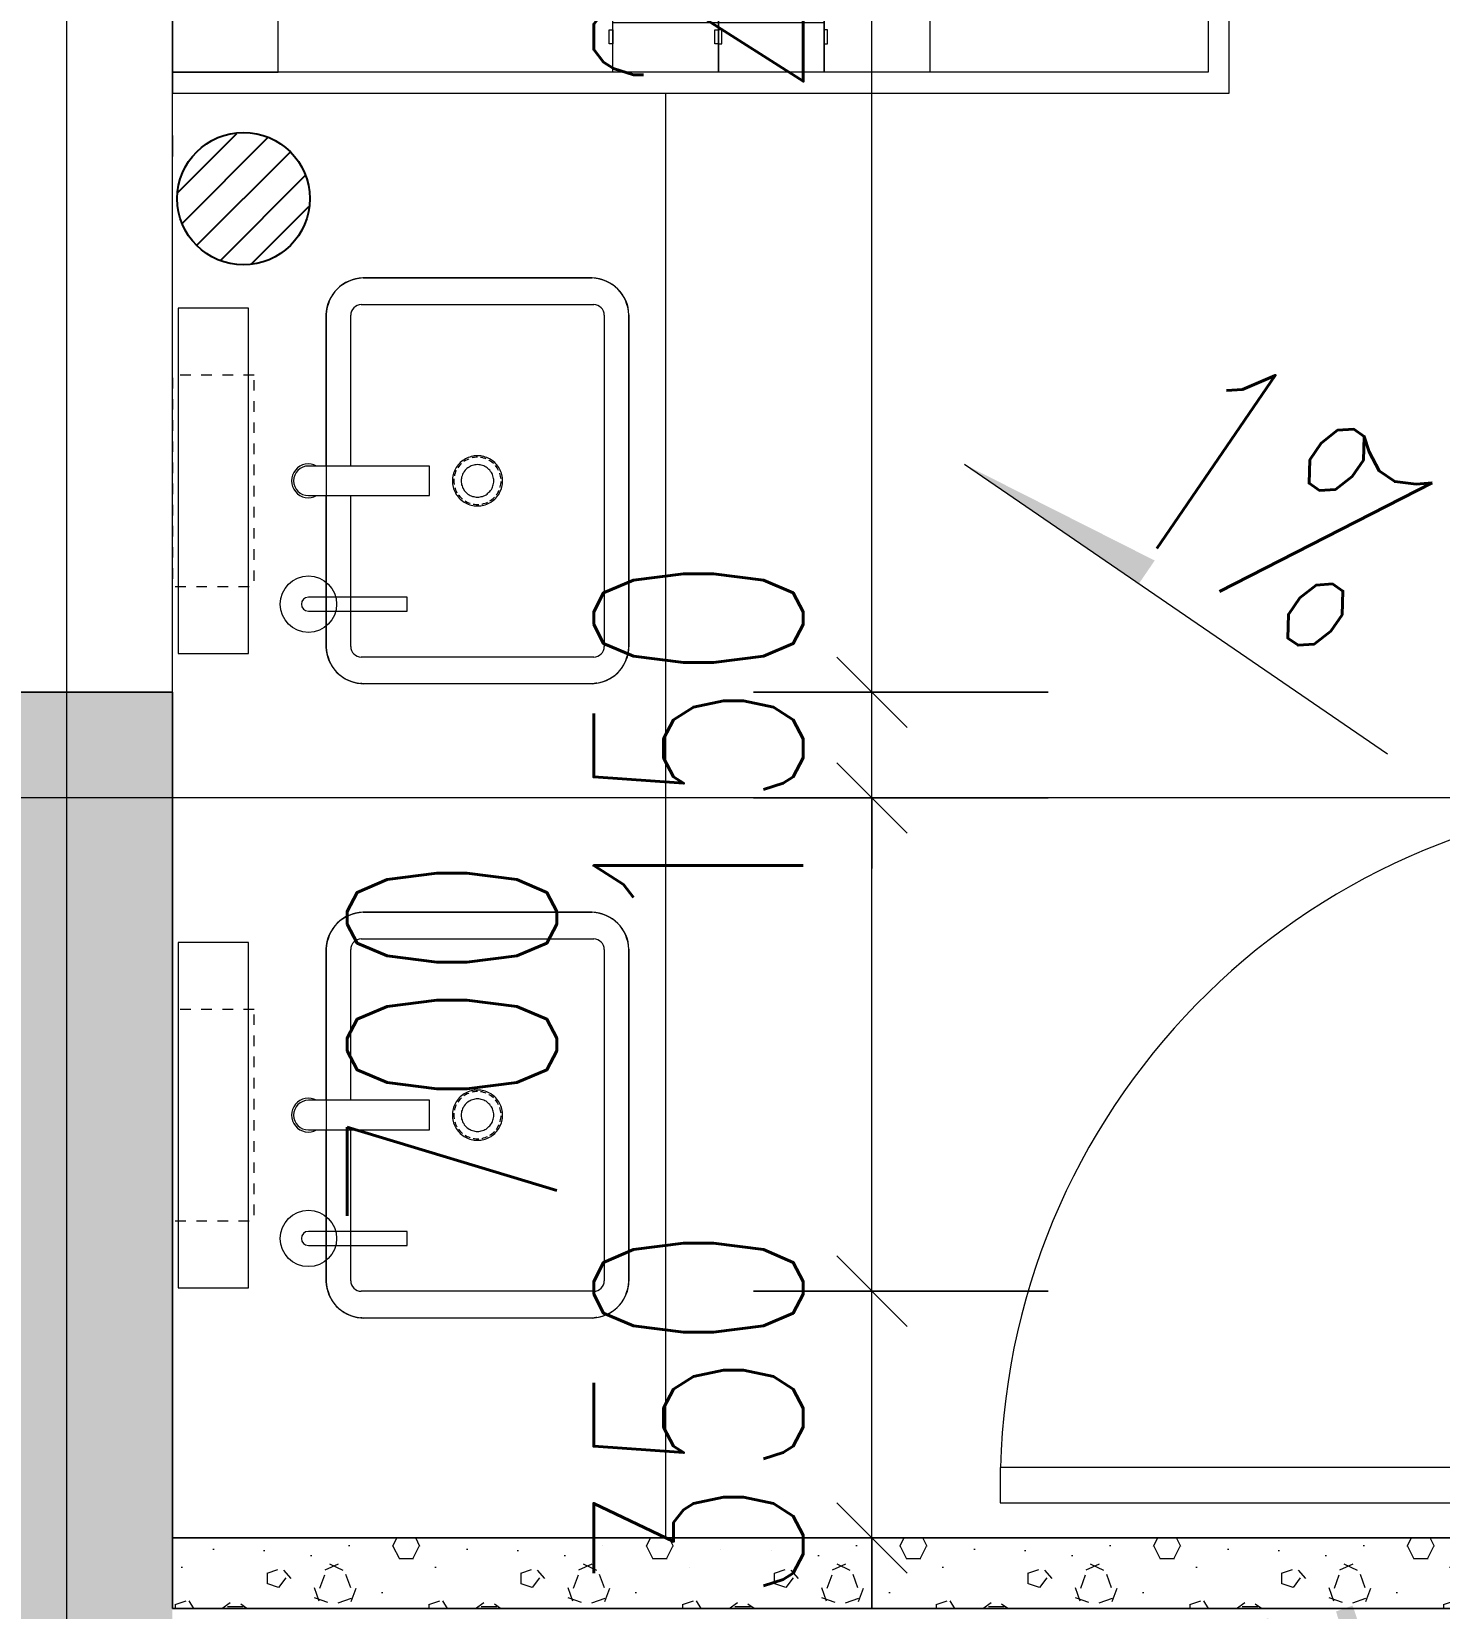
# Model space of a CAD drawing. Header units: millimetres. Extents: x 8533 to 398112, y -117646 to 105276.
# Drawn here: x 172696 to 174695, y 53555 to 55793 of the extents above; entities that cross this region are included whole.
import ezdxf

# ---------------------------------------------------------------- set-up
doc = ezdxf.new("R2010")
doc.units = ezdxf.units.MM
doc.linetypes.add('IMPORT-A-D0TE-BF$0$DOTE', pattern=[0])
doc.linetypes.add('IMPORT-A-wall-10F$0$WB_HIDDEN _2_', pattern=[30, 15, -15])
for name, color, linetype, lineweight in [('A-D0TE-BF$0$A-Axis-GRID', 1, 'IMPORT-A-D0TE-BF$0$DOTE', 13), ('A-PMDT-10F$0$0-预制内隔墙-CABR', 6, 'Continuous', 13), ('A-wall-10F$0$A Fixture Sanitary', 2, 'Continuous', 13), ('A-wall-10F$0$A-Dims', 140, 'Continuous', 13), ('A-wall-10F$0$A-int-BATH', 152, 'Continuous', 13), ('A-wall-10F$0$A-wall-ARCH', 7, 'Continuous', 13), ('A-wall-10F$0$A-wall-COL', 30, 'Continuous', 13), ('A-wall-10F$0$A-win', 3, 'Continuous', 13), ('A-wall-10F$0$DIM_SYMB', 3, 'Continuous', 13), ('A-wall-10F$0$PUB_TEXT', 7, 'Continuous', 13), ('P-XHS-10F$0$PTA-PS排水地漏', 10, 'Continuous', 25), ('wall-10_12F$0$S-hatch', 253, 'Continuous', 13), ('wall-10_12F$0$S-wall', 31, 'Continuous', 13), ('塔楼-ARC-10F-20250714_dwg', 8, 'Continuous', 13)]:
    doc.layers.add(name, color=color, linetype=linetype, lineweight=lineweight)
doc.styles.add('Arial_5', font='arial.ttf', dxfattribs={"width": 0.8, "height": 326.200771})
doc.styles.add('Simplex', font='simplex_.ttf', dxfattribs={"width": 0.705882, "height": 297.5})

# ---------------------------------------------------------------- blocks, each defined once
blk = doc.blocks.new('塔楼-ARC-10F-20250714_dwg_A-D0TE-BF-2024562-10F_ARC_46_000_')
at = {"layer": 'A-D0TE-BF$0$A-Axis-GRID', "linetype": 'Continuous'}
for p, q in [((16450, -9300), (16450, -5900)), ((16450, -12600), (16450, -9300)), ((16600, -9450), (13000, -9450)), ((18700, -9450), (16600, -9450))]:
    blk.add_line(p, q, dxfattribs=at)
blk = doc.blocks.new('塔楼-ARC-10F-20250714_dwg_wall-10_12F-2024600-10F_ARC_46_000_')
at = {"layer": 'wall-10_12F$0$S-hatch'}
blk.add_hatch(color=256, dxfattribs=at).paths.add_polyline_path([(15800, -12600), (16600, -12600), (16600, -9300), (16300, -9300), (16300, -12300), (15800, -12300)], flags=0)
at = {"layer": 'wall-10_12F$0$S-wall'}
for p, q in [((16600, -9300), (16600, -10500)), ((16600, -10500), (16600, -10600))]:
    blk.add_line(p, q, dxfattribs=at)
at = {"layer": 'wall-10_12F$0$S-wall', "flags": 128}
blk.add_lwpolyline([(16300, -9600), (16300, -9300), (16600, -9300)], dxfattribs=at)
blk = doc.blocks.new('塔楼-ARC-10F-20250714_dwg_P-XHS-10F$0$$TwtSys$00000141-2024618-10F_ARC_46_000_')
at = {"layer": 'P-XHS-10F$0$PTA-PS排水地漏', "flags": 128}
for points in [[(-10.1, 91.8), (-94.2, 7.7)], [(35.1, 87.2), (-87.2, -35.1)], [(66.5, 66.5), (-66.5, -66.5)], [(87.6, 32.9), (-32.4, -87.1)], [(92.3, -11.4), (11.4, -92.3)]]:
    blk.add_lwpolyline(points, close=True, dxfattribs=at)
at = {"layer": 'P-XHS-10F$0$PTA-PS排水地漏'}
blk.add_circle((0, 0), 94, dxfattribs=at)
blk.add_circle((0, 0), 94, dxfattribs=at)
blk = doc.blocks.new('塔楼-ARC-10F-20250714_dwg_P-XHS-10F-2024623-10F_ARC_46_000_')
blk.add_blockref('塔楼-ARC-10F-20250714_dwg_P-XHS-10F$0$$TwtSys$00000141-2024618-10F_ARC_46_000_', (16700.9, -8599.6))
blk = doc.blocks.new('塔楼-ARC-10F-20250714_dwg_A-wall-10F$0$soap-2024766-10F_ARC_46_000_')
at = {"layer": 'A-wall-10F$0$A Fixture Sanitary', "color": 8, "flags": 128}
blk.add_lwpolyline([(-9.4, 3.4), (-57.3, -128.1), (-38.5, -135), (9.4, -3.4)], dxfattribs=at)
at = {"layer": 'A-wall-10F$0$A Fixture Sanitary', "color": 8}
blk.add_circle((0, 0), 40, dxfattribs=at)
blk.add_arc((0, 0), 10, 340, 160, dxfattribs=at)
blk = doc.blocks.new('塔楼-ARC-10F-20250714_dwg_A-wall-10F$0$A$C35C042D5-2024767-10F_ARC_46_000_')
at = {"layer": 'A-wall-10F$0$A-int-BATH', "color": 8, "linetype": 'IMPORT-A-wall-10F$0$WB_HIDDEN _2_', "flags": 128}
blk.add_lwpolyline([(95, 116), (95, 0), (395, 0), (395, 116)], close=True, dxfattribs=at)
at = {"layer": 'A-wall-10F$0$A-int-BATH', "flags": 128}
blk.add_lwpolyline([(490, 108), (0, 108), (0, 8), (490, 8)], close=True, dxfattribs=at)
blk = doc.blocks.new('塔楼-ARC-10F-20250714_dwg_A-wall-10F$0$洗手台2-2024768-10F_ARC_46_000_')
at = {"layer": 'A-wall-10F$0$A-int-BATH'}
for p, q in [((33148.5, 54559.3), (33148.5, 54889.3)), ((33163.5, 54904.3), (33633.5, 54904.3)), ((33648.5, 54889.3), (33648.5, 54559.3)), ((33367.2, 54741.1), (33366.9, 54741.1)), ((33429.9, 54741.1), (33429.6, 54741.1)), ((33377.5, 54544.3), (33163.5, 54544.3)), ((33633.5, 54544.3), (33419.5, 54544.3))]:
    blk.add_line(p, q, dxfattribs=at)
at = {"layer": 'A-wall-10F$0$A-int-BATH', "flags": 128}
for points in [[(33634.2, 54939.3), (33162.9, 54939.3), (33634.2, 54939.3), (33633.9, 54939.3)], [(33110.6, 54886.9), (33110.6, 54561.8), (33110.3, 54561.8), (33110.3, 54886.9)], [(33685.6, 54893.6), (33685.8, 54892.2), (33686.4, 54887.7), (33686.5, 54885.7), (33686.5, 54561.8), (33686.3, 54560), (33686.1, 54558.4)], [(33686.5, 54886.9), (33686.5, 54561.8), (33686.2, 54561.8)], [(33383.7, 54754.3), (33381.9, 54753.3), (33380, 54752.2), (33378.2, 54750.9), (33376.8, 54749.8)], [(33395.5, 54757.7), (33394.3, 54757.6), (33392, 54757.1), (33389.9, 54756.7), (33387.8, 54756), (33387.5, 54755.9)], [(33407.8, 54756.6), (33407.2, 54756.7), (33405.1, 54757.1), (33403, 54757.6), (33400.7, 54757.8), (33399.6, 54757.8)], [(33418.8, 54751.1), (33417.2, 54752.2), (33415.3, 54753.3), (33413.4, 54754.5), (33411.6, 54755.2)], [(33367.3, 54736.4), (33366.9, 54735.1), (33366.2, 54733), (33365.6, 54730.9), (33365.4, 54728.6), (33365.4, 54728.4)], [(33373.8, 54746.8), (33373.4, 54746.4), (33372, 54744.7), (33370.7, 54742.9), (33369.6, 54741.1), (33369, 54740.2)], [(33427.1, 54741.9), (33426.4, 54742.9), (33425.1, 54744.7), (33423.7, 54746.4), (33422.3, 54748), (33421.9, 54748.4)], [(33431.5, 54730.5), (33431.5, 54730.9), (33430.9, 54733), (33430.3, 54735.1), (33429.5, 54737.1), (33428.9, 54738.4)], [(33365.1, 54724.3), (33365.1, 54722.2), (33365.4, 54719.9), (33365.6, 54717.8), (33366.1, 54716.1)], [(33367.3, 54712.1), (33367.6, 54711.4), (33368.5, 54709.5), (33369.6, 54707.5), (33370.7, 54705.6), (33371.3, 54704.9)], [(33427.1, 54706.6), (33427.5, 54707.5), (33428.7, 54709.5), (33429.5, 54711.4), (33430.3, 54713.5), (33430.5, 54714.1)], [(33431.5, 54718.1), (33431.8, 54719.9), (33432, 54722.2), (33432, 54724.3), (33432, 54726.4)], [(33373.8, 54701.7), (33374.9, 54700.6), (33376.5, 54699), (33378.2, 54697.6), (33380, 54696.3)], [(33383.7, 54694.2), (33385.8, 54693.2), (33387.8, 54692.5), (33389.9, 54691.8), (33391.4, 54691.5)], [(33395.5, 54690.8), (33396.4, 54690.8), (33398.6, 54690.7), (33400.7, 54690.8), (33403, 54691), (33403.7, 54691.1)], [(33407.8, 54692), (33409.3, 54692.5), (33411.5, 54693.2), (33413.4, 54694.2), (33415.3, 54695.2)], [(33418.8, 54697.5), (33418.9, 54697.6), (33420.6, 54699), (33422.3, 54700.6), (33423.7, 54702.1), (33424.7, 54703.2)], [(33419.5, 54484.3), (33419.5, 54656.3), (33377.5, 54656.3), (33377.5, 54484.3)], [(33377.5, 54509.3), (33162.9, 54509.3), (33634.2, 54509.3)], [(33633.9, 54509.3), (33634.2, 54509.3), (33419.5, 54509.3)]]:
    blk.add_lwpolyline(points, dxfattribs=at)
for points in [[(33363, 54724.3), (33363.1, 54722), (33363.2, 54719.8), (33363.7, 54717.6), (33364.1, 54715.4), (33364.7, 54713.3), (33365.5, 54711.1), (33366.3, 54709), (33367.3, 54707.1), (33368.5, 54705.2), (33369.7, 54703.4), (33371.1, 54701.6), (33372.6, 54699.9), (33374.2, 54698.3), (33375.9, 54696.8), (33377.6, 54695.5), (33379.5, 54694.2), (33381.4, 54693.1), (33383.4, 54692), (33385.5, 54691.1), (33387.6, 54690.4), (33389.7, 54689.7), (33391.9, 54689.3), (33394.1, 54688.9), (33396.4, 54688.7), (33398.6, 54688.6), (33400.7, 54688.7), (33403, 54688.9), (33405.3, 54689.3), (33407.4, 54689.7), (33409.6, 54690.4), (33411.7, 54691.1), (33413.7, 54692), (33415.7, 54693.1), (33417.7, 54694.2), (33419.5, 54695.5), (33421.3, 54696.8), (33422.9, 54698.3), (33424.6, 54699.9), (33426, 54701.6), (33427.4, 54703.4), (33428.7, 54705.2), (33429.8, 54707.1), (33430.8, 54709), (33431.6, 54711.1), (33432.5, 54713.3), (33433, 54715.4), (33433.6, 54717.6), (33433.9, 54719.8), (33434.2, 54722), (33434.2, 54724.3), (33434.2, 54726.5), (33433.9, 54728.8), (33433.6, 54730.9), (33433, 54733.2), (33432.5, 54735.3), (33431.6, 54737.4), (33430.8, 54739.5), (33429.8, 54741.5), (33428.7, 54743.5), (33427.4, 54745.3), (33426, 54747), (33424.6, 54748.7), (33422.9, 54750.2), (33421.3, 54751.8), (33419.5, 54753.2), (33417.7, 54754.5), (33415.7, 54755.6), (33413.7, 54756.6), (33411.7, 54757.4), (33409.6, 54758.3), (33407.4, 54758.8), (33405.3, 54759.3), (33403, 54759.7), (33400.7, 54759.8), (33398.6, 54760), (33396.4, 54759.8), (33394.1, 54759.7), (33391.9, 54759.3), (33389.7, 54758.8), (33387.6, 54758.3), (33385.5, 54757.4), (33383.4, 54756.6), (33381.4, 54755.6), (33379.5, 54754.5), (33377.6, 54753.2), (33375.9, 54751.8), (33374.2, 54750.2), (33372.6, 54748.7), (33371.1, 54747), (33369.7, 54745.3), (33368.5, 54743.5), (33367.3, 54741.5), (33366.3, 54739.5), (33365.5, 54737.4), (33364.7, 54735.3), (33364.1, 54733.2), (33363.7, 54730.9), (33363.2, 54728.8), (33363.1, 54726.5)], [(33375.5, 54724.3), (33375.6, 54722.4), (33375.8, 54720.7), (33376.2, 54718.9), (33376.6, 54717.2), (33377.3, 54715.5), (33378, 54713.8), (33378.9, 54712.3), (33379.9, 54710.7), (33381, 54709.3), (33382.3, 54707.9), (33383.5, 54706.8), (33385.1, 54705.6), (33386.5, 54704.7), (33388.1, 54703.7), (33389.7, 54703), (33391.4, 54702.4), (33393.1, 54701.8), (33395, 54701.6), (33396.8, 54701.3), (33398.6, 54701.3), (33400.3, 54701.3), (33402.2, 54701.6), (33404, 54701.8), (33405.7, 54702.4), (33407.4, 54703), (33409.1, 54703.7), (33410.6, 54704.7), (33412.2, 54705.6), (33413.6, 54706.8), (33414.8, 54707.9), (33416.1, 54709.3), (33417.2, 54710.7), (33418.2, 54712.3), (33419.1, 54713.8), (33419.9, 54715.5), (33420.5, 54717.2), (33420.9, 54718.9), (33421.3, 54720.7), (33421.5, 54722.4), (33421.6, 54724.3), (33421.5, 54726.1), (33421.3, 54727.9), (33420.9, 54729.6), (33420.5, 54731.5), (33419.9, 54733.2), (33419.1, 54734.7), (33418.2, 54736.4), (33417.2, 54737.8), (33416.1, 54739.2), (33414.8, 54740.6), (33413.6, 54741.9), (33412.2, 54742.9), (33410.6, 54744), (33409.1, 54744.9), (33407.4, 54745.6), (33405.7, 54746.3), (33404, 54746.7), (33402.2, 54747.1), (33400.3, 54747.3), (33398.6, 54747.4), (33396.8, 54747.3), (33395, 54747.1), (33393.1, 54746.7), (33391.4, 54746.3), (33389.7, 54745.6), (33388.1, 54744.9), (33386.5, 54744), (33385.1, 54742.9), (33383.5, 54741.9), (33382.3, 54740.6), (33381, 54739.2), (33379.9, 54737.8), (33378.9, 54736.4), (33378, 54734.7), (33377.3, 54733.2), (33376.6, 54731.5), (33376.2, 54729.6), (33375.8, 54727.9), (33375.6, 54726.1)]]:
    blk.add_lwpolyline(points, close=True, dxfattribs=at)
at = {"layer": 'A-wall-10F$0$A-int-BATH'}
for centre, radius, start, end in [((33164.7, 54885.2), 54.1, 91.9054, 178.1336), ((33632.7, 54885.9), 53.4, 8.3125, 88.4134), ((33163.5, 54889.3), 15, 90, 180), ((33633.5, 54889.3), 15, 0, 90), ((33165, 54563.9), 54.7, 182.3023, 267.8088), ((33163.5, 54559.3), 15, 180, 270), ((33633.5, 54559.3), 15, 270, 0), ((33632.6, 54562.9), 53.7, 271.7328, 355.1941), ((33398.5, 54484.3), 24, 151.045, 28.955), ((33398.5, 54484.3), 21, 180, 270), ((33398.5, 54484.3), 21, 270, 0)]:
    blk.add_arc(centre, radius, start, end, dxfattribs=at)
for points in [[(33162.9, 54939.3), (33132.4, 54936.3), (33113.6, 54917.5), (33110.6, 54886.9)], [(33686.5, 54886.9), (33683.5, 54917.5), (33664.8, 54936.3), (33634.2, 54939.3)], [(33110.6, 54561.8), (33113.6, 54531.1), (33132.3, 54512.3), (33162.9, 54509.3)], [(33634.2, 54509.3), (33664.8, 54512.3), (33683.6, 54531.1), (33686.5, 54561.8)]]:
    blk.add_open_spline(points, degree=3, dxfattribs=at)
at = {"rotation": 200.0000000067805}
blk.add_blockref('塔楼-ARC-10F-20250714_dwg_A-wall-10F$0$soap-2024766-10F_ARC_46_000_', (33573.5, 54484.3), dxfattribs=at)
blk.add_blockref('塔楼-ARC-10F-20250714_dwg_A-wall-10F$0$A$C35C042D5-2024767-10F_ARC_46_000_', (33153.5, 54291.3))
blk = doc.blocks.new('塔楼-ARC-10F-20250714_dwg_A-wall-10F$0$A$C1C81611C-2024769-10F_ARC_46_000_')
at = {"layer": 'A-wall-10F$0$A-int-BATH'}
for p, q in [((0, 380), (360, 380)), ((100, 0), (100, 380)), ((110, 0), (110, 380))]:
    blk.add_line(p, q, dxfattribs=at)
at = {"layer": 'A-wall-10F$0$A-int-BATH', "flags": 128}
blk.add_lwpolyline([(0, 0), (0, 380), (360, 380), (394.6, 376.8), (444.9, 360), (476.1, 340.4), (511.6, 304.6), (528.2, 278.4), (536.9, 259.4), (543.8, 238.2), (548.8, 211.4), (550, 190), (548, 162.8), (541.8, 134.7), (531.6, 108.5), (513.1, 77.5), (480.4, 43), (444.5, 19.8), (402.3, 4.8), (376.7, 0.7)], close=True, dxfattribs=at)
blk.add_lwpolyline([(0, 0), (0, 380), (0, 0), (360, 0)], dxfattribs=at)
at = {"layer": 'A-wall-10F$0$A-int-BATH'}
blk.add_arc((360, 190), 190, 270, 90, dxfattribs=at)
blk = doc.blocks.new('塔楼-ARC-10F-20250714_dwg_A-wall-10F$0$FJHFJGHKBNMB-2024770-10F_ARC_46_000_')
at = {"layer": 'A-wall-10F$0$A-int-BATH'}
blk.add_line((493905.7, 746853.2), (493905.7, 747490.9), dxfattribs=at)
at = {"layer": 'A-wall-10F$0$A-int-BATH', "flags": 128}
for points in [[(493887.7, 747480.9), (493887.7, 746850.9), (493895.7, 746850.9), (493895.7, 746840.9), (493905.7, 746840.9), (493905.7, 747490.9), (493895.7, 747490.9), (493895.7, 747480.9), (493887.7, 747480.9), (493887.7, 746863.2)], [(493905.7, 747460.9), (493913.7, 747460.9), (493913.7, 747450.9), (493928.7, 747450.9), (493928.7, 747380.9), (493913.7, 747380.9), (493913.7, 747420.9), (493905.7, 747420.9), (493905.7, 747460.9)]]:
    blk.add_lwpolyline(points, dxfattribs=at)
for points in [[(493879.7, 747460.9), (493879.7, 747420.9), (493887.7, 747420.9), (493887.7, 747460.9)], [(494220.1, 747401.5), (493895.1, 746858.6), (493902, 746854.6), (493897, 746845.9), (493905.7, 746840.9), (494240.7, 747401.2), (494232, 747406.2), (494227, 747397.5)], [(494166.7, 747378.5), (494173.3, 747390), (494196.5, 747376.6), (494189.9, 747365.1)], [(494203.2, 747388.2), (494183.2, 747353.5), (494190.1, 747349.5), (494210.1, 747384.2)], [(494225.7, 747375.2), (494232.6, 747371.2), (494227.6, 747362.5), (494240.6, 747355), (494205.6, 747294.4), (494192.6, 747301.9), (494212.6, 747336.5), (494205.7, 747340.5)]]:
    blk.add_lwpolyline(points, close=True, dxfattribs=at)
at = {"layer": 'A-wall-10F$0$A-int-BATH'}
blk.add_arc((493911, 746840.7), 650.3, 60.4144, 90.4653, dxfattribs=at)
blk = doc.blocks.new('塔楼-ARC-10F-20250714_dwg_A-wall-10F$0$PAPER-ROLL-2024771-10F_ARC_46_000_')
at = {"layer": 'A-wall-10F$0$A-int-BATH'}
for p, q in [((70, 75), (70, -75)), ((79.3, 75), (79.3, -75)), ((85.9, 75), (85.9, -75)), ((91.8, 75), (91.8, -75)), ((96, 75), (96, -75))]:
    blk.add_line(p, q, dxfattribs=at)
at = {"layer": 'A-wall-10F$0$A-int-BATH', "flags": 128}
for points in [[(0, 75), (0, -75), (100, -75), (100, 75)], [(40, 80), (60, 80), (60, 75), (40, 75)], [(40, -80), (60, -80), (60, -75), (40, -75)]]:
    blk.add_lwpolyline(points, close=True, dxfattribs=at)
blk = doc.blocks.new('塔楼-ARC-10F-20250714_dwg_A-wall-10F$0$给水点位_冷_-2024772-10F_ARC_46_000_')
at = {"layer": 'A-wall-10F$0$A-int-BATH', "color": 8}
for p, q in [((0, -167), (0, 16.2)), ((29.5, -35), (-29.5, -35))]:
    blk.add_line(p, q, dxfattribs=at)
at = {"layer": 'A-wall-10F$0$A-int-BATH', "color": 4, "flags": 128}
blk.add_lwpolyline([(-16, -107.3), (-16, 0), (16, 0), (16, -107.3)], dxfattribs=at)
at = {"layer": 'A-wall-10F$0$A-int-BATH', "color": 4}
blk.add_circle((0, -135), 32, dxfattribs=at)
at = {"layer": 'A-wall-10F$0$A-int-BATH', "color": 8}
blk.add_circle((0, -135), 23, dxfattribs=at)
blk = doc.blocks.new('塔楼-ARC-10F-20250714_dwg_A-wall-10F$0$A$C056a25a3-2024773-10F_ARC_46_000_')
at = {"layer": 'A-wall-10F$0$A-int-BATH'}
h = blk.add_hatch(color=256, dxfattribs=at)
h.paths.add_polyline_path([(-45, -250), (-43.5, -261.6), (-39, -272.5), (-31.8, -281.8), (0, -250), (-31.8, -218.2), (-39, -227.5), (-43.5, -238.4)], flags=0)
h.paths.add_polyline_path([(0, -250), (31.8, -281.8), (39, -272.5), (43.5, -261.6), (45, -250), (43.5, -238.4), (39, -227.5), (31.8, -218.2), (11.6, -238.4)], flags=0)
for p, q in [((-55, -250), (-55, 0)), ((55, -250), (55, 0)), ((-31.8, -218.2), (31.8, -281.8)), ((31.8, -218.2), (-31.8, -281.8))]:
    blk.add_line(p, q, dxfattribs=at)
for radius in [55, 45]:
    blk.add_circle((0, -250), radius, dxfattribs=at)
blk.add_blockref('塔楼-ARC-10F-20250714_dwg_A-wall-10F$0$给水点位_冷_-2024772-10F_ARC_46_000_', (0, 0))
blk = doc.blocks.new('塔楼-ARC-10F-20250714_dwg_A-wall-10F$0$A$C274845C7-2024774-10F_ARC_46_000_')
at = {"layer": 'A-wall-10F$0$A-int-BATH', "flags": 128}
blk.add_lwpolyline([(-741.1, 322.1), (728.9, 322.1), (728.9, 352.1), (-771.1, 352.1), (-771.1, 217.1), (-741.1, 217.1), (-741.1, 322.1)], dxfattribs=at)
for points in [[(-346.1, 322.1), (-196.1, 322.1), (-196.1, 222.1), (-346.1, 222.1)], [(578.9, -547.9), (728.9, -547.9), (728.9, 322.1), (578.9, 322.1)], [(-771.2, -577.9), (-771.2, -432.9), (-741.1, -432.9), (-741.1, -547.9), (728.9, -547.9), (728.9, -577.9)]]:
    blk.add_lwpolyline(points, close=True, dxfattribs=at)
at = {"extrusion": (0, 0, -1), "zscale": -0.9999999999999996, "rotation": 269.9991173288819}
for p in [(121.1, 322.1), (-28.9, 322.1)]:
    blk.add_blockref('塔楼-ARC-10F-20250714_dwg_A-wall-10F$0$PAPER-ROLL-2024771-10F_ARC_46_000_', p, dxfattribs=at)
for name, p, rotation in [('塔楼-ARC-10F-20250714_dwg_A-wall-10F$0$FJHFJGHKBNMB-2024770-10F_ARC_46_000_', (-494577.9, -747319.9), 0.005341865691133145), ('塔楼-ARC-10F-20250714_dwg_A-wall-10F$0$A$C056a25a3-2024773-10F_ARC_46_000_', (578.9, -97.9), 270)]:
    blk.add_blockref(name, p, dxfattribs=dict(rotation=rotation))
at = {"extrusion": (0, 0, -1), "zscale": -1}
blk.add_blockref('塔楼-ARC-10F-20250714_dwg_A-wall-10F$0$A$C1C81611C-2024769-10F_ARC_46_000_', (-578.9, -287.9), dxfattribs=at)
blk = doc.blocks.new('塔楼-ARC-10F-20250714_dwg_A-wall-10F$0$$DorLib2D$00000001-2024784-10F_ARC_46_000_')
at = {"layer": 'A-wall-10F$0$A-win'}
for p, q in [((17775, -10450), (18700, -10450)), ((18700, -10450), (18750, -10450))]:
    blk.add_line(p, q, dxfattribs=at)
at = {"layer": 'A-wall-10F$0$A-win', "flags": 128}
blk.add_lwpolyline([(18750, -10450), (18750, -10400), (17775, -10400), (17775, -10450)], dxfattribs=at)
at = {"layer": 'A-wall-10F$0$A-win'}
blk.add_arc((18750, -10425), 975, 90, 178.5307, dxfattribs=at)
blk = doc.blocks.new('塔楼-ARC-10F-20250714_dwg_A-wall-10F$0$_ArchTick-V99-10F_ARC_46_000_')
at = {"layer": 'A-wall-10F$0$A-Dims'}
for p, q in [((0, 0), (0.5, 0.5)), ((-0.5, -0.5), (0, 0))]:
    blk.add_line(p, q, dxfattribs=at)
blk = doc.blocks.new('塔楼-ARC-10F-20250714_dwg_A-wall-10F$0$_ArchTick-2024809-10F_ARC_46_000_')
at = {"layer": 'A-wall-10F$0$A-Dims'}
blk.add_line((-0.5, -0.5), (0.5, 0.5), dxfattribs=at)
blk = doc.blocks.new('塔楼-ARC-10F-20250714_dwg_A-wall-10F-2024810-10F_ARC_46_000_')
at = {"layer": 'A-wall-10F$0$DIM_SYMB'}
blk.add_hatch(color=256, dxfattribs=at).paths.add_polyline_path([(17971.6, -9146.1), (17994.2, -9113.1), (17724.1, -8976.7)], flags=0)
at = {"layer": 'A-wall-10F$0$A-Dims', "flags": 128}
for points in [[(17592.8, -9300), (17592.8, -6900), (17592.8, -7000)], [(17592.8, -9450), (17592.8, -9300), (17592.8, -9200)], [(17592.8, -10149.7), (17592.8, -9450), (17592.8, -9550)], [(17592.8, -10500), (17592.8, -10149.7), (17592.8, -10049.7)]]:
    blk.add_lwpolyline(points, dxfattribs=at)
for points in [[(17842.8, -9300), (17424.7, -9300)], [(17842.8, -9450), (17424.7, -9450)], [(17842.8, -10149.7), (17424.7, -10149.7)], [(17842.8, -10500), (17424.7, -10500)], [(17592.8, -10600), (17592.8, -10500)]]:
    blk.add_lwpolyline(points, close=True, dxfattribs=at)
at = {"layer": 'A-wall-10F$0$A-int-BATH'}
for p, q in [((16600, -10500), (16600, -8450)), ((16600, -8510), (16600, -8540)), ((17300, -10500), (16600, -10500))]:
    blk.add_line(p, q, dxfattribs=at)
at = {"layer": 'A-wall-10F$0$A-int-BATH', "flags": 128}
blk.add_lwpolyline([(16600, -8450), (17300, -8450), (17300, -10500)], dxfattribs=at)
at = {"layer": 'A-wall-10F$0$A-wall-ARCH', "flags": 128}
for points in [[(16600, -9300), (16600, -6600), (16600, -5900)], [(18700, -10500), (16600, -10500), (16600, -10600), (18700, -10600)]]:
    blk.add_lwpolyline(points, dxfattribs=at)
at = {"layer": 'A-wall-10F$0$A-wall-COL'}
for p, q in [((16600, -10500), (16600, -9300)), ((16600, -10600), (16600, -10500))]:
    blk.add_line(p, q, dxfattribs=at)
at = {"layer": 'A-wall-10F$0$A-wall-COL', "flags": 128}
blk.add_lwpolyline([(16600, -9300), (12900, -9300), (10400, -9300), (10400, -10550), (10600, -10550), (10600, -9600), (12900, -9600), (16300, -9600)], dxfattribs=at)
at = {"layer": 'A-wall-10F$0$DIM_SYMB'}
blk.add_line((18324.5, -9387.7), (17724.1, -8976.7), dxfattribs=at)
for name, p, rotation in [('塔楼-ARC-10F-20250714_dwg_A-wall-10F$0$A$C274845C7-2024774-10F_ARC_46_000_', (17328.9, -8097.9), 180), ('塔楼-ARC-10F-20250714_dwg_A-wall-10F$0$洗手台2-2024768-10F_ARC_46_000_', (-37691.3, 24398.5), 270), ('塔楼-ARC-10F-20250714_dwg_A-wall-10F$0$洗手台2-2024768-10F_ARC_46_000_', (-37691.3, 23498.5), 270)]:
    blk.add_blockref(name, p, dxfattribs=dict(rotation=rotation))
at = {"xscale": 100, "yscale": 100, "zscale": 100}
for name, p, rotation in [('塔楼-ARC-10F-20250714_dwg_A-wall-10F$0$_ArchTick-2024809-10F_ARC_46_000_', (17592.8, -9300), 270), ('塔楼-ARC-10F-20250714_dwg_A-wall-10F$0$_ArchTick-2024809-10F_ARC_46_000_', (17592.8, -9300), 270), ('塔楼-ARC-10F-20250714_dwg_A-wall-10F$0$_ArchTick-2024809-10F_ARC_46_000_', (17592.8, -9450), 90), ('塔楼-ARC-10F-20250714_dwg_A-wall-10F$0$_ArchTick-2024809-10F_ARC_46_000_', (17592.8, -9450), 90), ('塔楼-ARC-10F-20250714_dwg_A-wall-10F$0$_ArchTick-2024809-10F_ARC_46_000_', (17592.8, -10149.7), 270), ('塔楼-ARC-10F-20250714_dwg_A-wall-10F$0$_ArchTick-2024809-10F_ARC_46_000_', (17592.8, -10149.7), 270), ('塔楼-ARC-10F-20250714_dwg_A-wall-10F$0$_ArchTick-V99-10F_ARC_46_000_', (17592.8, -10500), 90), ('塔楼-ARC-10F-20250714_dwg_A-wall-10F$0$_ArchTick-V99-10F_ARC_46_000_', (17592.8, -10500), 90)]:
    blk.add_blockref(name, p, dxfattribs=dict(at, rotation=rotation))
blk.add_blockref('塔楼-ARC-10F-20250714_dwg_A-wall-10F$0$$DorLib2D$00000001-2024784-10F_ARC_46_000_', (0, 0))
at = {"layer": 'A-wall-10F$0$A-Dims', "color": 7, "char_height": 297.5, "attachment_point": 2, "rotation": 90, "line_spacing_factor": 1.125731, "style": 'Simplex'}
for s, insert, width in [('2400', (17197.9, -8100), 917.896), ('150', (17197.9, -9375), 641.81), ('700', (16847.9, -9799.9), 688.422), ('350', (17197.9, -10324.9), 688.422)]:
    blk.add_mtext(s, dxfattribs=dict(at, insert=insert, width=width))
at = {"layer": 'A-wall-10F$0$DIM_SYMB', "color": 7, "insert": (18083.6, -8794.6), "char_height": 297.5, "width": 437.435, "attachment_point": 1, "rotation": 325.6091, "line_spacing_factor": 1.125731, "style": 'Simplex'}
blk.add_mtext('1%', dxfattribs=at)
at = {"layer": 'A-wall-10F$0$PUB_TEXT', "insert": (17685.9, -10645.2), "char_height": 326.2, "width": 1458.179, "attachment_point": 1, "line_spacing_factor": 0.941778, "style": 'Arial_5'}
blk.add_mtext('无障碍', dxfattribs=at)
blk = doc.blocks.new('塔楼-ARC-10F-20250714_dwg_A-PMDT-10F$0$scsccacccasc-2024811-10F_ARC_46_000_')
at = {"layer": 'A-PMDT-10F$0$0-预制内隔墙-CABR'}
h = blk.add_hatch(dxfattribs=at)
h.set_pattern_fill('FP_62', color=8, style=0, pattern_type=2)
h.set_pattern_definition([(0, (251848, -422490.47), (180, 360), [0, -360]), (0, (251637.4, -422539.07), (180, 360), [0, -360]), (0, (251754.4, -422542.67), (180, 360), [0, -360]), (0, (251882.2, -422436.47), (180, 360), [0, -360]), (0, (251732.8, -422560.67), (180, 360), [0, -360]), (0, (251918.2, -422209.67), (180, 360), [0, -360]), (0, (251808.4, -422238.47), (180, 360), [0, -360]), (0, (251866, -422283.47), (180, 360), [0, -360]), (0, (251572.6, -422290.67), (180, 360), [0, -360]), (0, (251749, -422306.87), (180, 360), [0, -360]), (0, (251680.6, -422398.67), (180, 360), [0, -360]), (0, (251684.2, -422533.67), (180, 360), [0, -360]), (0, (251819.2, -422548.07), (180, 360), [0, -360]), (0, (251918.2, -422389.67), (180, 360), [0, -360]), (0, (251581.6, -422445.47), (180, 360), [0, -360]), (0, (251612.2, -422384.27), (180, 360), [0, -360]), (0, (251752.6, -422409.47), (180, 360), [0, -360]), (0, (251702.2, -422461.67), (180, 360), [0, -360]), (0, (251673.4, -422342.87), (180, 360), [0, -360]), (0, (251718.4, -422207.87), (180, 360), [0, -360]), (0, (251596, -422521.07), (180, 360), [0, -360]), (0, (251794, -422281.67), (180, 360), [0, -360]), (0, (251626.6, -422276.27), (180, 360), [0, -360]), (0, (251597.8, -422229.47), (180, 360), [0, -360]), (130.601, (251896.1, -422322.386), (-899.99401095, 1080.0045183), [15.805, -6622.267]), (18.435, (251870.386, -422315.53), (899.999712, 360.0008173), [16.263, -2260.577]), (90, (251870.39, -422330.96), (180, 360), [15.429, -704.571]), (161.565, (251885.814, -422336.1), (-899.999712, 360.0008173), [16.263, -2260.577]), (53.13, (251885.814, -422336.1), (180.000643, 359.9996784), [17.143, -1782.857]), (135, (251899.53, -422519.53), (-180.000395, 360.000083), [14.546, -1003.688]), (45, (251878.96, -422519.53), (180.000395, 360.000083), [14.546, -1003.688]), (135, (251889.24, -422529.81), (-180.000395, 360.000083), [14.546, -1003.688]), (45, (251889.24, -422529.81), (180.000395, 360.000083), [14.546, -1003.688]), (116.565, (251726.4, -422277.8), (0.00064, 720.00047), [19.166, -383.326]), (180, (251717.8, -422260.67), (-180, 360), [20.571, -339.429]), (63.435, (251688.67, -422277.8), (-0.00064, 720.00047), [19.166, -383.326]), (116.565, (251697.24, -422294.96), (0.00064, 720.00047), [19.166, -383.326]), (0, (251697.24, -422294.96), (180, 360), [20.571, -339.429]), (63.435, (251717.8, -422294.96), (-0.00064, 720.00047), [19.166, -383.326]), (107.103, (251861.814, -422399.529), (-540.00850919, 1799.9978929), [23.317, -9769.742]), (143.973, (251854.957, -422377.243), (-3420.0161914, 2519.9778829), [23.317, -4873.212]), (180, (251836.1, -422363.53), (-180, 360), [22.286, -337.714]), (36.027, (251794.957, -422377.243), (3420.0161914, 2519.9778829), [23.317, -4873.212]), (71.565, (251788.1, -422397.814), (540.0016279, 1799.9995846), [21.684, -2255.156]), (107.103, (251794.957, -422420.1), (-540.00850919, 1799.9978929), [23.317, -9769.742]), (143.973, (251813.814, -422433.814), (-3420.0161914, 2519.9778829), [23.317, -4873.212]), (0, (251813.8, -422433.8), (180, 360), [22.286, -337.714]), (36.027, (251836.1, -422433.814), (3420.0161914, 2519.9778829), [23.317, -4873.212]), (71.565, (251854.957, -422420.1), (540.0016279, 1799.9995846), [21.684, -2255.156]), (150.255, (251865.243, -422231.53), (-539.9992313, 360.0005247), [13.821, -2888.592]), (90, (251853.24, -422238.39), (180, 360), [13.714, -706.286]), (29.745, (251853.243, -422238.386), (539.9987352, 360.001393), [13.821, -2888.592]), (116.565, (251781.24, -422486.96), (0.00064, 720.00047), [19.166, -383.326]), (168.69, (251772.67, -422469.814), (-1620.000044, 360.0021005), [17.482, -3653.811]), (41.186, (251741.814, -422478.386), (4499.9945308, 3960.00564996), [18.223, -7635.481]), (90, (251741.81, -422495.53), (180, 360), [17.143, -702.857]), (138.814, (251755.528, -422507.529), (-4499.9945308, 3960.00564996), [18.223, -7635.481]), (16.699, (251755.528, -422507.529), (5940.00732194, 1799.97470682), [17.898, -7499.123]), (60.945, (251772.671, -422502.386), (180.0024462, 359.99838221), [17.65, -7395.204]), (109.983, (251630.386, -422336.1), (-899.99566353, 2520.00135072), [20.065, -8407.318]), (155.556, (251623.528, -422317.243), (-2339.99934806, 1080.00204116), [20.714, -8679.079]), (24.444, (251585.814, -422317.243), (2339.99934806, 1080.00204116), [20.714, -8679.079]), (70.017, (251578.957, -422336.1), (899.99566353, 2520.00135072), [20.065, -8407.318]), (109.983, (251585.814, -422354.957), (-899.99566353, 2520.00135072), [20.065, -8407.318]), (160.017, (251604.67, -422361.814), (-900.0010179, 359.9985858), [20.065, -4193.626]), (19.983, (251604.67, -422361.814), (900.0010179, 359.9985858), [20.065, -4193.627]), (70.017, (251623.528, -422354.957), (899.99566353, 2520.00135072), [20.065, -8407.318]), (122.005, (251764.1, -422368.672), (-179.9974222, 360.0010759), [16.173, -3380.06]), (18.435, (251740.1, -422360.1), (899.999712, 360.0008173), [16.263, -2260.577]), (90, (251740.1, -422375.53), (180, 360), [15.429, -704.571]), (161.565, (251755.53, -422380.67), (-899.999712, 360.0008173), [16.263, -2260.577]), (54.462, (251755.528, -422380.672), (1260.0095602, 1799.99285837), [14.747, -6178.927]), (116.565, (251659.53, -422456.1), (0.00064, 720.00047), [19.166, -383.326]), (180, (251650.96, -422438.96), (-180, 360), [18.857, -341.143]), (59.036, (251621.814, -422456.1), (180.00147126, 359.9996326), [19.992, -4178.293]), (120.964, (251632.1, -422473.243), (-180.00147126, 359.9996326), [19.992, -4178.293]), (0, (251632.1, -422473.24), (180, 360), [18.857, -341.143]), (63.435, (251650.96, -422473.24), (-0.00064, 720.00047), [19.166, -383.326])])
h.paths.add_polyline_path([(1443180.9, 177834.9), (1443649.8, 177834.9), (1443649.8, 177934.9), (1441549.8, 177934.9), (1441549.8, 177834.9), (1442615.4, 177834.9)], flags=0)
at = {"layer": 'A-PMDT-10F$0$0-预制内隔墙-CABR', "color": 8, "flags": 128}
blk.add_lwpolyline([(1441549.8, 177934.9), (1443649.8, 177934.9), (1443649.8, 177834.9), (1441549.8, 177834.9)], close=True, dxfattribs=at)
blk = doc.blocks.new('塔楼-ARC-10F-20250714_dwg_A-PMDT-10F-2024812-10F_ARC_46_000_')
for name, p in [('塔楼-ARC-10F-20250714_dwg_A-wall-10F-2024810-10F_ARC_46_000_', (0, 0)), ('塔楼-ARC-10F-20250714_dwg_A-D0TE-BF-2024562-10F_ARC_46_000_', (0, 0)), ('塔楼-ARC-10F-20250714_dwg_P-XHS-10F-2024623-10F_ARC_46_000_', (0, 0)), ('塔楼-ARC-10F-20250714_dwg_A-PMDT-10F$0$scsccacccasc-2024811-10F_ARC_46_000_', (-1424949.8, -188434.9)), ('塔楼-ARC-10F-20250714_dwg_wall-10_12F-2024600-10F_ARC_46_000_', (0, 0))]:
    blk.add_blockref(name, p)
blk = doc.blocks.new('塔楼-ARC-10F-20250714_dwg-2024558-10F_ARC_46_000_')
blk.add_blockref('塔楼-ARC-10F-20250714_dwg_A-PMDT-10F-2024812-10F_ARC_46_000_', (1173208, 610815.5))

msp = doc.modelspace()

# ---------------------------------------------------------------- block references
at = {"layer": '塔楼-ARC-10F-20250714_dwg', "color": 7}
msp.add_blockref('塔楼-ARC-10F-20250714_dwg-2024558-10F_ARC_46_000_', (-1016911.6, -546660.4), dxfattribs=at)

doc.saveas('drawing.dxf')
